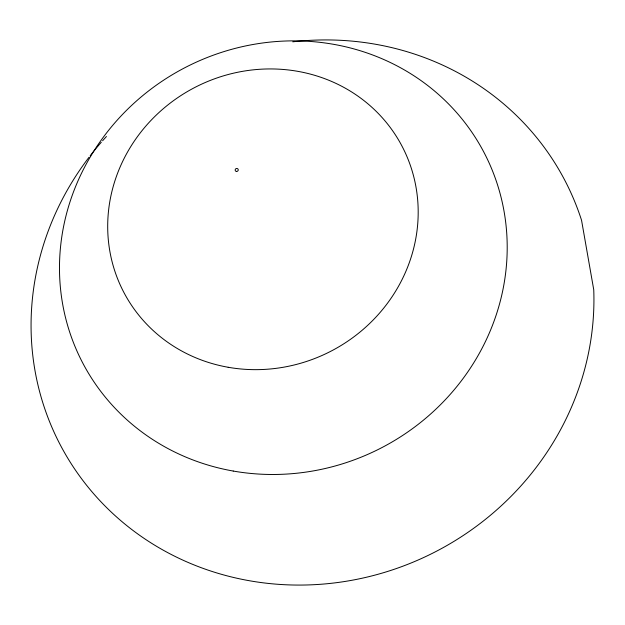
<?xml version="1.0" encoding="UTF-8"?>
<svg xmlns="http://www.w3.org/2000/svg" width="625" height="625" viewBox="0 0 625 625"><rect width="100%" height="100%" fill="white"/><g stroke="black" fill="none" stroke-linecap="round" stroke-linejoin="round"><path stroke-width="0.94" d="M88.992 157.312A284.852 269 -28 0 0 227.031 575.836A284.852 269 -28 0 0 593.75 289.781L581.547 220.258A284.852 269 -28 0 0 292.758 41.812M90.18 155.766A284.852 269 -28 0 1 101.297 142.25M102.578 140.797A284.852 269 -28 0 1 106.461 136.492M233.234 471.047A226.578 213.969 -28 0 0 497.352 184.297A226.578 213.969 -28 0 0 119.461 117.672A226.578 213.969 -28 0 0 233.234 471.047M228.188 367.273A157.133 148.391 -28 0 0 411.359 168.414A157.133 148.391 -28 0 0 149.289 122.203A157.133 148.391 -28 0 0 228.188 367.273M236.359 171.43A1.57 1.484 -28 0 0 238.188 169.445A1.57 1.484 -28 0 0 235.57 168.984A1.57 1.484 -28 0 0 236.359 171.43"/></g></svg>
